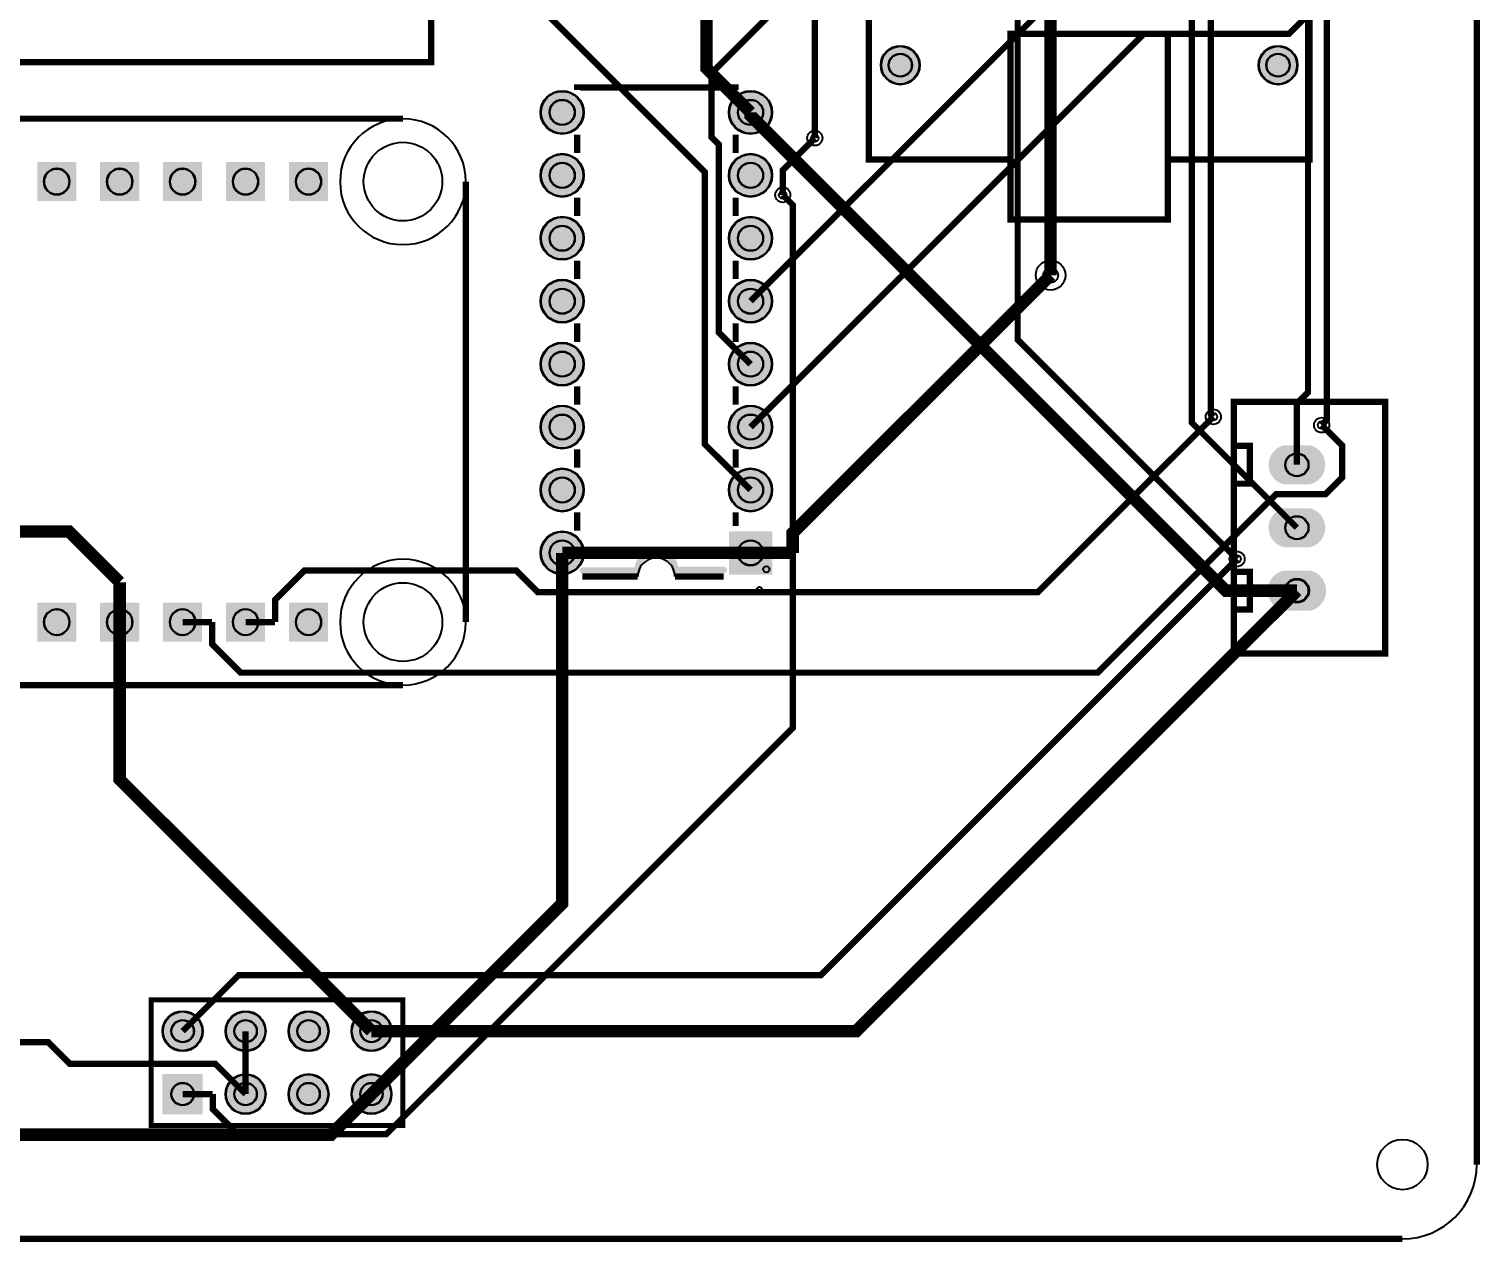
# Model space of a CAD drawing. Header units: millimetres. Extents: x -0.1 to 94.1, y -0.1 to 88.1.
# Drawn here: x 35.6 to 94.1, y -0.1 to 48.8 of the extents above; entities that cross this region are included whole.
import ezdxf

# ---------------------------------------------------------------- set-up
doc = ezdxf.new("R2010")
doc.units = ezdxf.units.MM
for name, color, linetype, true_color in [('BoardOutLine', 7, 'Continuous', 0xff00ff), ('BottomLayer', 7, 'Continuous', 0x0000ff), ('BottomSolderMaskLayer', 7, 'Continuous', 0xaa00ff), ('Document', 7, 'Continuous', 0xffffff), ('Hole', 7, 'Continuous', 0x222222), ('Multi-Layer', 7, 'Continuous', 0xc0c0c0), ('TopLayer', 7, 'Continuous', 0xff0000), ('TopSilkLayer', 7, 'Continuous', 0xffcc00), ('TopSolderMaskLayer', 7, 'Continuous', 0x800080)]:
    doc.layers.add(name, color=color, linetype=linetype, true_color=true_color)

msp = doc.modelspace()

# ---------------------------------------------------------------- hatches: boundary and pattern name
at = {"layer": 'BottomSolderMaskLayer'}
for points in [[(69.95173990347989, 47.371094742189484, 1), (71.5265430530862, 47.371094742189484, 1)], [(85.19177038354069, 47.371094742189484, 1), (86.766573533147, 47.371094742189484, 1)], [(56.2211201422402, 45.46558293116584, 1), (57.97192024384041, 45.46558293116584, 1)], [(63.82132334264687, 45.46558293116584, 1), (65.57212344424707, 45.46558293116584, 1)], [(37.49047498095001, 41.8846837693676), (35.915671831343616, 41.8846837693676), (35.915671831343616, 43.45948691897377), (37.49047498095001, 43.45948691897377)], [(40.030480060960144, 41.8846837693676), (38.45567691135375, 41.8846837693676), (38.45567691135375, 43.45948691897377), (40.030480060960144, 43.45948691897377)], [(42.570485140970504, 41.8846837693676), (40.99568199136388, 41.8846837693676), (40.99568199136388, 43.45948691897377), (42.570485140970504, 43.45948691897377)], [(45.11049022098064, 41.8846837693676), (43.535687071374014, 41.8846837693676), (43.535687071374014, 43.45948691897377), (45.11049022098064, 43.45948691897377)], [(47.65049530099077, 41.8846837693676), (46.075692151384146, 41.8846837693676), (46.075692151384146, 43.45948691897377), (47.65049530099077, 43.45948691897377)], [(56.2211201422402, 42.92557785115571, 1), (57.97192024384041, 42.92557785115571, 1)], [(63.82132334264687, 42.92557785115571, 1), (65.57212344424707, 42.92557785115571, 1)], [(56.2211201422402, 40.385572771145576, 1), (57.97192024384041, 40.385572771145576, 1)], [(63.82132334264687, 40.385572771145576, 1), (65.57212344424707, 40.385572771145576, 1)], [(56.2211201422402, 37.84556769113544, 1), (57.97192024384041, 37.84556769113544, 1)], [(63.82132334264687, 37.84556769113544, 1), (65.57212344424707, 37.84556769113544, 1)], [(56.2211201422402, 35.3055626111252, 1), (57.97192024384041, 35.3055626111252, 1)], [(63.82132334264687, 35.3055626111252, 1), (65.57212344424707, 35.3055626111252, 1)], [(56.2211201422402, 32.765557531115064, 1), (57.97192024384041, 32.765557531115064, 1)], [(63.82132334264687, 32.765557531115064, 1), (65.57212344424707, 32.765557531115064, 1)], [(87.26610786554897, 32.02946405892812, -0.7853981633974483), (87.26610786554897, 30.454660909321824), (86.21623909914501, 30.454660909321824, -0.7853981633974483), (86.21623909914501, 32.02946405892812)], [(56.2211201422402, 30.22555245110493, 1), (57.97192024384041, 30.22555245110493, 1)], [(63.82132334264687, 30.22555245110493, 1), (65.57212344424707, 30.22555245110493, 1)], [(87.26610786554897, 29.489458978917988, -0.7853981633974483), (87.26610786554897, 27.91465582931169), (86.21623909914501, 27.91465582931169, -0.7853981633974483), (86.21623909914501, 29.489458978917988)], [(56.2211201422402, 27.6855473710948, 1), (57.97192024384041, 27.6855473710948, 1)], [(65.57211036471404, 26.81016039982751), (63.82131026311367, 26.81016039982751), (63.82131026311367, 28.560960501427644), (65.57211036471404, 28.560960501427644)], [(87.28304123274916, 26.974853949707843, -0.7853981633974483), (87.28304123274916, 25.349250698501343), (86.19930573194483, 25.349250698501343, -0.7853981633974483), (86.19930573194483, 26.974853949707843)], [(35.915671831343616, 25.679451358902725), (37.49047498095001, 25.679451358902725), (37.49047498095001, 24.104648209296442), (35.915671831343616, 24.104648209296442)], [(38.45567691135375, 25.679451358902725), (40.030480060960144, 25.679451358902725), (40.030480060960144, 24.104648209296442), (38.45567691135375, 24.104648209296442)], [(40.99568199136388, 25.679451358902725), (42.570485140970504, 25.679451358902725), (42.570485140970504, 24.104648209296442), (40.99568199136388, 24.104648209296442)], [(43.535687071374014, 25.679451358902725), (45.11049022098064, 25.679451358902725), (45.11049022098064, 24.104648209296442), (43.535687071374014, 24.104648209296442)], [(46.075692151384146, 25.679451358902725), (47.65049530099077, 25.679451358902725), (47.65049530099077, 24.104648209296442), (46.075692151384146, 24.104648209296442)], [(40.97028194056383, 8.382016764033551, 1), (42.59588519177033, 8.382016764033551, 1)], [(43.51028702057396, 8.382016764033551, 1), (45.13589027178046, 8.382016764033551, 1)], [(46.05029210058432, 8.382016764033551, 1), (47.67589535179082, 8.382016764033551, 1)], [(48.590297180594455, 8.382016764033551, 1), (50.215900431800954, 8.382016764033551, 1)], [(40.97028194056361, 6.654813309626547), (42.59588519177055, 6.654813309626547), (42.59588519177055, 5.029210058420176), (40.97028194056361, 5.029210058420176)], [(43.51028702057396, 5.842011684023419, 1), (45.13589027178046, 5.842011684023419, 1)], [(46.05029210058432, 5.842011684023419, 1), (47.67589535179082, 5.842011684023419, 1)], [(48.590297180594455, 5.842011684023419, 1), (50.215900431800954, 5.842011684023419, 1)]]:
    msp.add_hatch(color=256, dxfattribs=at).paths.add_polyline_path(points)
at = {"layer": 'Document'}
for points in [[(60.26162052324116, 26.974345948691962), (60.26265187202148, 27.009791107286105), (60.265742428605336, 27.045116330683527), (60.270881735527155, 27.080202089509953), (60.278052402999265, 27.114929664664032), (60.287230167752796, 27.149181549023865), (60.29838397513663, 27.182841845055123), (60.31147608419769, 27.215796656970838), (60.3264621953831, 27.247934476119212), (60.34329160043603, 27.279146558293178), (60.36190735397736, 27.3093272916866), (60.38224646618937, 27.33837455425123), (60.404240115954735, 27.366190059245127), (60.42781388372464, 27.39267968780416), (60.452888003331054, 27.417753807410577), (60.4793776318902, 27.441327575180594), (60.5071931368841, 27.463321224945958), (60.536240399448616, 27.48366033715797), (60.56642113284215, 27.502276090699297), (60.59763321501623, 27.519105495752115), (60.62977103416438, 27.534091606937523), (60.66272584608009, 27.547183715998585), (60.69638614211158, 27.558337523382647), (60.7306380264713, 27.567515288136065), (60.76536560162526, 27.574685955608174), (60.80045136045169, 27.579825262530107), (60.83577658384934, 27.58291581911385), (60.87122174244337, 27.58394716789428), (60.88779860200907, 27.58503367267292), (60.904091826911554, 27.588274596610518), (60.91982263555542, 27.593614486600018), (60.93472186944359, 27.600961975643372), (60.948534598553124, 27.61019134616572), (60.96102448325951, 27.62114468107859), (60.97197781817272, 27.633634565784973), (60.98120718869495, 27.64744729489462), (60.98855467773819, 27.662346528782678), (60.99389456772769, 27.678077337426657), (60.997135491665404, 27.69437056232914), (60.99822199644382, 27.710947421894844), (60.997135491665404, 27.727524281460433), (60.99389456772769, 27.74381750636303), (60.98855467773819, 27.75954831500701), (60.98120718869495, 27.77444754889507), (60.97197781817272, 27.788260278004714), (60.96102448325951, 27.800750162710983), (60.948534598553124, 27.811703497623967), (60.93472186944359, 27.820932868146315), (60.91982263555542, 27.828280357189556), (60.904091826911554, 27.83362024717917), (60.88779860200907, 27.836861171116766), (60.87122174244337, 27.837947675895407), (60.8288468141443, 27.836907429793655), (60.786573970759264, 27.83378919753261), (60.74450505127015, 27.828600491206657), (60.70274140338938, 27.82135381086391), (60.66138363940263, 27.812066614392165), (60.62053139378577, 27.800761275461014), (60.58028308317648, 27.78746502962224), (60.54073566928082, 27.77220990869671), (60.501984425282444, 27.755032663606812), (60.464122706322314, 27.735974675840566), (60.42724172459816, 27.715081857760083), (60.391430329624654, 27.692404541993596), (60.35677479418973, 27.667997360181403), (60.323358606513466, 27.641919111362313), (60.29126226911853, 27.6142326203219), (60.260563104893436, 27.585004586241894), (60.23133507081366, 27.554305422016796), (60.20364857977302, 27.522209084621977), (60.17757033095381, 27.488792896945483), (60.15316314914162, 27.454137361510448), (60.13048583337536, 27.418325966537168), (60.10959301529488, 27.3814449848129), (60.09053502752863, 27.343583265853), (60.073357782438734, 27.304832021854622), (60.0581026615132, 27.265284607958733), (60.0448064156742, 27.22503629734956), (60.03350107674328, 27.184184051732586), (60.02421388027142, 27.14282628774572), (60.016967199928786, 27.10106263986495), (60.01177849360283, 27.058993720376066), (60.008660261341674, 27.016720876990917), (60.007620015240036, 26.974345948691848), (60.00870652001845, 26.95776908912626), (60.01194744395616, 26.941475864223662), (60.01728733394589, 26.925745055579682), (60.02463482298913, 26.910845821691623), (60.03386419351136, 26.897033092581978), (60.044817528424346, 26.88454320787571), (60.05730741313073, 26.873589872962725), (60.07112014224026, 26.864360502440377), (60.086019376128434, 26.857013013397136), (60.1017501847723, 26.851673123407522), (60.11804340967478, 26.848432199469926), (60.134620269240486, 26.8473456946914), (60.151197128806416, 26.848432199469926), (60.16749035370867, 26.851673123407522), (60.18322116235254, 26.857013013397136), (60.19812039624071, 26.864360502440377), (60.21193312535024, 26.873589872962725), (60.22442301005685, 26.88454320787571), (60.235376344969836, 26.897033092581978), (60.24460571549207, 26.910845821691623), (60.25195320453531, 26.925745055579682), (60.25729309452504, 26.941475864223662), (60.26053401846252, 26.95776908912626), (60.26162052324116, 26.974345948691848)], [(60.947421894843956, 27.58394716789428), (60.98269508358453, 27.582881324539812), (61.017839564284486, 27.57968768362332), (61.05272709854535, 27.574377898394346), (61.08723038553785, 27.566971343682894), (61.12122352650954, 27.55749504520429), (61.154582484175535, 27.545983580943926), (61.18718553531676, 27.53247895498646), (61.21891371493575, 27.51703044424744), (61.24965125034532, 27.49969441866733), (61.27928598361245, 27.48053413552327), (61.30770978080932, 27.459619508610785), (61.33481892658233, 27.437026853135194), (61.360514502598335, 27.412838607246385), (61.38470274848737, 27.387143031230266), (61.40729540396296, 27.360033885457256), (61.428210030875334, 27.33161008826039), (61.44737031401928, 27.30197535499326), (61.46470633959939, 27.271237819583575), (61.48015485033852, 27.239509639964695), (61.49365947629599, 27.206906588823358), (61.505170940556354, 27.173547631157362), (61.51464723903496, 27.139554490185674), (61.52205379374641, 27.10505120319317), (61.52736357897561, 27.070163668932423), (61.53055721989199, 27.035019188232354), (61.531623063246116, 26.999745999491893), (61.53270956802453, 26.983169139926304), (61.53595049196224, 26.966875915023707), (61.54129038195197, 26.951145106379727), (61.54863787099521, 26.936245872491668), (61.55786724151744, 26.922433143382023), (61.568820576430426, 26.909943258675753), (61.58131046113681, 26.89898992376277), (61.59512319024634, 26.88976055324042), (61.61002242413451, 26.88241306419718), (61.62575323277838, 26.877073174207567), (61.64204645768086, 26.87383225026997), (61.658623317246565, 26.872745745491443), (61.675200176812496, 26.87383225026997), (61.69149340171475, 26.877073174207567), (61.707224210358845, 26.88241306419718), (61.72212344424702, 26.88976055324042), (61.73593617335632, 26.89898992376277), (61.74842605806293, 26.909943258675753), (61.759379392975916, 26.922433143382023), (61.76860876349815, 26.936245872491668), (61.77595625254139, 26.951145106379727), (61.78129614253112, 26.966875915023707), (61.78453706646883, 26.983169139926304), (61.78562357124747, 26.999745999491893), (61.78454774540637, 27.04220021772096), (61.78132302951326, 27.084545456580713), (61.77595770136736, 27.126673016450354), (61.768465533689096, 27.168474756487853), (61.758865758765296, 27.20984337222592), (61.747183019080694, 27.25067267102156), (61.73344730406052, 27.29085784465019), (61.71769387308814, 27.330295738347445), (61.69996316499487, 27.368885115605735), (61.6803006942539, 27.406526918047348), (61.65875693414637, 27.443124519705066), (61.63538718719451, 27.47858397506036), (61.610251443204106, 27.51281426019989), (61.583414225269735, 27.54572750647276), (61.55494442414465, 27.57723922604771), (61.524915121399545, 27.607268528792474), (61.49340340182471, 27.635738329917785), (61.46049015555195, 27.66257554785227), (61.42625987041242, 27.68771129184256), (61.3908004150569, 27.71108103879419), (61.3542028133993, 27.732624798901952), (61.31656101095791, 27.752287269642693), (61.27797163369928, 27.770017977736074), (61.23853374000214, 27.785771408708456), (61.1983485663734, 27.799507123728745), (61.15751926757798, 27.811189863413347), (61.11615065183969, 27.820789638337033), (61.07434891180242, 27.828281806015298), (61.03222135193255, 27.833647134161197), (60.989876113072796, 27.836871850054422), (60.94742189484373, 27.837947675895293), (60.930845035278026, 27.836861171116766), (60.91455181037554, 27.83362024717917), (60.898821001731676, 27.828280357189556), (60.8839217678435, 27.820932868146315), (60.87010903873397, 27.811703497623967), (60.85761915402759, 27.800750162710983), (60.846665819114605, 27.788260278004714), (60.83743644859237, 27.77444754889507), (60.8300889595489, 27.75954831500701), (60.8247490695594, 27.74381750636303), (60.82150814562169, 27.727524281460433), (60.82042164084328, 27.710947421894844), (60.82150814562169, 27.69437056232914), (60.8247490695594, 27.678077337426657), (60.8300889595489, 27.662346528782678), (60.83743644859237, 27.64744729489462), (60.846665819114605, 27.633634565784973), (60.85761915402759, 27.62114468107859), (60.87010903873397, 27.61019134616572), (60.8839217678435, 27.600961975643372), (60.898821001731676, 27.593614486600018), (60.91455181037554, 27.588274596610518), (60.930845035278026, 27.58503367267292), (60.94742189484373, 27.58394716789428)], [(57.92481584963184, 27.10134620269241), (60.134620269240486, 27.10134620269241), (60.151197128806416, 27.10025969791377), (60.16749035370867, 27.097018773976174), (60.18322116235254, 27.09167888398656), (60.19812039624071, 27.08433139494332), (60.21193312535024, 27.07510202442097), (60.22442301005685, 27.0641486895081), (60.235376344969836, 27.05165880480172), (60.24460571549207, 27.037846075692073), (60.25195320453531, 27.022946841804014), (60.25729309452504, 27.007216033160034), (60.26053401846252, 26.99092280825755), (60.26162052324116, 26.974345948691848), (60.26053401846252, 26.95776908912626), (60.25729309452504, 26.941475864223662), (60.25195320453531, 26.925745055579682), (60.24460571549207, 26.910845821691623), (60.235376344969836, 26.897033092581978), (60.22442301005685, 26.88454320787571), (60.21193312535024, 26.873589872962725), (60.19812039624071, 26.864360502440377), (60.18322116235254, 26.857013013397136), (60.16749035370867, 26.851673123407522), (60.151197128806416, 26.848432199469926), (60.134620269240486, 26.8473456946914), (57.92481584963184, 26.8473456946914), (57.90823899006591, 26.848432199469926), (57.891945765163655, 26.851673123407522), (57.87621495651979, 26.857013013397136), (57.861315722631616, 26.864360502440377), (57.847502993522085, 26.873589872962725), (57.835013108815474, 26.88454320787571), (57.82405977390249, 26.897033092581978), (57.814830403380256, 26.910845821691623), (57.807482914337015, 26.925745055579682), (57.802143024347515, 26.941475864223662), (57.798902100409805, 26.95776908912626), (57.797815595631164, 26.974345948691848), (57.798902100409805, 26.99092280825755), (57.802143024347515, 27.007216033160034), (57.807482914337015, 27.022946841804014), (57.814830403380256, 27.037846075692073), (57.82405977390249, 27.05165880480172), (57.835013108815474, 27.0641486895081), (57.847502993522085, 27.07510202442097), (57.861315722631616, 27.08433139494332), (57.87621495651979, 27.09167888398656), (57.891945765163655, 27.097018773976174), (57.90823899006591, 27.10025969791377), (57.92481584963184, 27.10134620269241)], [(61.658623317246565, 27.126746253492456), (63.61442722885454, 27.126746253492456), (63.63100408842024, 27.12565974871393), (63.647297313322724, 27.122418824776332), (63.66302812196659, 27.11707893478672), (63.67792735585476, 27.109731445743364), (63.691740084964295, 27.100502075221016), (63.70422996967068, 27.089548740308146), (63.71518330458366, 27.077058855601763), (63.724412675105896, 27.06324612649223), (63.73176016414914, 27.048346892604172), (63.737100054138864, 27.03261608396008), (63.740340978076574, 27.016322859057595), (63.74142748285499, 26.999745999491893), (63.740340978076574, 26.983169139926304), (63.737100054138864, 26.966875915023707), (63.73176016414914, 26.951145106379727), (63.724412675105896, 26.936245872491668), (63.71518330458366, 26.922433143382023), (63.70422996967068, 26.909943258675753), (63.691740084964295, 26.89898992376277), (63.67792735585476, 26.88976055324042), (63.66302812196659, 26.88241306419718), (63.647297313322724, 26.877073174207567), (63.63100408842024, 26.87383225026997), (63.61442722885454, 26.872745745491443), (61.658623317246565, 26.872745745491443), (61.64204645768086, 26.87383225026997), (61.62575323277838, 26.877073174207567), (61.61002242413451, 26.88241306419718), (61.59512319024634, 26.88976055324042), (61.58131046113681, 26.89898992376277), (61.568820576430426, 26.909943258675753), (61.55786724151744, 26.922433143382023), (61.54863787099521, 26.936245872491668), (61.54129038195197, 26.951145106379727), (61.53595049196224, 26.966875915023707), (61.53270956802453, 26.983169139926304), (61.531623063246116, 26.999745999491893), (61.53270956802453, 27.016322859057595), (61.53595049196224, 27.03261608396008), (61.54129038195197, 27.048346892604172), (61.54863787099521, 27.06324612649223), (61.55786724151744, 27.077058855601763), (61.568820576430426, 27.089548740308146), (61.58131046113681, 27.100502075221016), (61.59512319024634, 27.109731445743364), (61.61002242413451, 27.11707893478672), (61.62575323277838, 27.122418824776332), (61.64204645768086, 27.12565974871393), (61.658623317246565, 27.126746253492456)]]:
    msp.add_hatch(color=256, dxfattribs=at).paths.add_polyline_path(points)
at = {"layer": 'Multi-Layer'}
for points in [[(69.97713995427999, 47.371094742189484, 1), (71.5011430022861, 47.371094742189484, 1)], [(85.21717043434079, 47.371094742189484, 1), (86.7411734823469, 47.371094742189484, 1)], [(56.246520193040304, 45.46558293116584, 1), (57.94652019304031, 45.46558293116584, 1)], [(63.84672339344697, 45.46558293116584, 1), (65.54672339344697, 45.46558293116584, 1)], [(37.46507493014997, 41.91008382016764), (35.94107188214389, 41.91008382016764), (35.94107188214389, 43.43408686817372), (37.46507493014997, 43.43408686817372)], [(40.0050800101601, 41.91008382016764), (38.48107696215402, 41.91008382016764), (38.48107696215402, 43.43408686817372), (40.0050800101601, 43.43408686817372)], [(42.54508509017023, 41.91008382016764), (41.02108204216415, 41.91008382016764), (41.02108204216415, 43.43408686817372), (42.54508509017023, 43.43408686817372)], [(45.085090170180365, 41.91008382016764), (43.561087122174285, 41.91008382016764), (43.561087122174285, 43.43408686817372), (45.085090170180365, 43.43408686817372)], [(47.6250952501905, 41.91008382016764), (46.10109220218442, 41.91008382016764), (46.10109220218442, 43.43408686817372), (47.6250952501905, 43.43408686817372)], [(56.246520193040304, 42.92557785115571, 1), (57.94652019304031, 42.92557785115571, 1)], [(63.84672339344697, 42.92557785115571, 1), (65.54672339344697, 42.92557785115571, 1)], [(56.246520193040304, 40.385572771145576, 1), (57.94652019304031, 40.385572771145576, 1)], [(63.84672339344697, 40.385572771145576, 1), (65.54672339344697, 40.385572771145576, 1)], [(56.246520193040304, 37.84556769113544, 1), (57.94652019304031, 37.84556769113544, 1)], [(63.84672339344697, 37.84556769113544, 1), (65.54672339344697, 37.84556769113544, 1)], [(56.246520193040304, 35.3055626111252, 1), (57.94652019304031, 35.3055626111252, 1)], [(63.84672339344697, 35.3055626111252, 1), (65.54672339344697, 35.3055626111252, 1)], [(56.246520193040304, 32.765557531115064, 1), (57.94652019304031, 32.765557531115064, 1)], [(63.84672339344697, 32.765557531115064, 1), (65.54672339344697, 32.765557531115064, 1)], [(87.24917449834902, 32.00406400812802, -0.7853981633974483), (87.24917449834902, 30.480060960121925), (86.23317246634497, 30.480060960121925, -0.7853981633974483), (86.23317246634497, 32.00406400812802)], [(56.246520193040304, 30.22555245110493, 1), (57.94652019304031, 30.22555245110493, 1)], [(63.84672339344697, 30.22555245110493, 1), (65.54672339344697, 30.22555245110493, 1)], [(87.24917449834902, 29.464058928117886, -0.7853981633974483), (87.24917449834902, 27.940055880111792), (86.23317246634497, 27.940055880111792, -0.7853981633974483), (86.23317246634497, 29.464058928117886)], [(56.246520193040304, 27.6855473710948, 1), (57.94652019304031, 27.6855473710948, 1)], [(65.54671069342135, 26.8355600711202), (63.8467106934213, 26.8355600711202), (63.8467106934213, 28.53556007112013), (65.54671069342135, 28.53556007112013)], [(87.24917449834902, 26.92405384810764, -0.7853981633974483), (87.24917449834902, 25.400050800101546), (86.23317246634497, 25.400050800101546, -0.7853981633974483), (86.23317246634497, 26.92405384810764)], [(35.94107188214389, 25.654051308102567), (37.46507493014997, 25.654051308102567), (37.46507493014997, 24.130048260096487), (35.94107188214389, 24.130048260096487)], [(38.48107696215402, 25.654051308102567), (40.0050800101601, 25.654051308102567), (40.0050800101601, 24.130048260096487), (38.48107696215402, 24.130048260096487)], [(41.02108204216415, 25.654051308102567), (42.54508509017023, 25.654051308102567), (42.54508509017023, 24.130048260096487), (41.02108204216415, 24.130048260096487)], [(43.561087122174285, 25.654051308102567), (45.085090170180365, 25.654051308102567), (45.085090170180365, 24.130048260096487), (43.561087122174285, 24.130048260096487)], [(46.10109220218442, 25.654051308102567), (47.6250952501905, 25.654051308102567), (47.6250952501905, 24.130048260096487), (46.10109220218442, 24.130048260096487)], [(40.99568199136393, 8.382016764033551, 1), (42.57048514097023, 8.382016764033551, 1)], [(43.53568707137406, 8.382016764033551, 1), (45.11049022098036, 8.382016764033551, 1)], [(46.07569215138442, 8.382016764033551, 1), (47.65049530099072, 8.382016764033551, 1)], [(48.615697231394556, 8.382016764033551, 1), (50.19050038100085, 8.382016764033551, 1)], [(40.99568199136388, 6.629413258826503), (42.570485140970504, 6.629413258826503), (42.570485140970504, 5.054610109220221), (40.99568199136388, 5.054610109220221)], [(43.53568707137406, 5.842011684023419, 1), (45.11049022098036, 5.842011684023419, 1)], [(46.07569215138442, 5.842011684023419, 1), (47.65049530099072, 5.842011684023419, 1)], [(48.615697231394556, 5.842011684023419, 1), (50.19050038100085, 5.842011684023419, 1)]]:
    msp.add_hatch(color=256, dxfattribs=at).paths.add_polyline_path(points)
at = {"layer": 'TopSolderMaskLayer'}
for points in [[(69.95173990347989, 47.371094742189484, 1), (71.5265430530862, 47.371094742189484, 1)], [(85.19177038354069, 47.371094742189484, 1), (86.766573533147, 47.371094742189484, 1)], [(56.2211201422402, 45.46558293116584, 1), (57.97192024384041, 45.46558293116584, 1)], [(63.82132334264687, 45.46558293116584, 1), (65.57212344424707, 45.46558293116584, 1)], [(37.49047498095001, 41.8846837693676), (35.915671831343616, 41.8846837693676), (35.915671831343616, 43.45948691897377), (37.49047498095001, 43.45948691897377)], [(40.030480060960144, 41.8846837693676), (38.45567691135375, 41.8846837693676), (38.45567691135375, 43.45948691897377), (40.030480060960144, 43.45948691897377)], [(42.570485140970504, 41.8846837693676), (40.99568199136388, 41.8846837693676), (40.99568199136388, 43.45948691897377), (42.570485140970504, 43.45948691897377)], [(45.11049022098064, 41.8846837693676), (43.535687071374014, 41.8846837693676), (43.535687071374014, 43.45948691897377), (45.11049022098064, 43.45948691897377)], [(47.65049530099077, 41.8846837693676), (46.075692151384146, 41.8846837693676), (46.075692151384146, 43.45948691897377), (47.65049530099077, 43.45948691897377)], [(56.2211201422402, 42.92557785115571, 1), (57.97192024384041, 42.92557785115571, 1)], [(63.82132334264687, 42.92557785115571, 1), (65.57212344424707, 42.92557785115571, 1)], [(56.2211201422402, 40.385572771145576, 1), (57.97192024384041, 40.385572771145576, 1)], [(63.82132334264687, 40.385572771145576, 1), (65.57212344424707, 40.385572771145576, 1)], [(56.2211201422402, 37.84556769113544, 1), (57.97192024384041, 37.84556769113544, 1)], [(63.82132334264687, 37.84556769113544, 1), (65.57212344424707, 37.84556769113544, 1)], [(56.2211201422402, 35.3055626111252, 1), (57.97192024384041, 35.3055626111252, 1)], [(63.82132334264687, 35.3055626111252, 1), (65.57212344424707, 35.3055626111252, 1)], [(56.2211201422402, 32.765557531115064, 1), (57.97192024384041, 32.765557531115064, 1)], [(63.82132334264687, 32.765557531115064, 1), (65.57212344424707, 32.765557531115064, 1)], [(87.26610786554897, 32.02946405892812, -0.7853981633974483), (87.26610786554897, 30.454660909321824), (86.21623909914501, 30.454660909321824, -0.7853981633974483), (86.21623909914501, 32.02946405892812)], [(56.2211201422402, 30.22555245110493, 1), (57.97192024384041, 30.22555245110493, 1)], [(63.82132334264687, 30.22555245110493, 1), (65.57212344424707, 30.22555245110493, 1)], [(87.26610786554897, 29.489458978917988, -0.7853981633974483), (87.26610786554897, 27.91465582931169), (86.21623909914501, 27.91465582931169, -0.7853981633974483), (86.21623909914501, 29.489458978917988)], [(56.2211201422402, 27.6855473710948, 1), (57.97192024384041, 27.6855473710948, 1)], [(65.57211036471404, 26.81016039982751), (63.82131026311367, 26.81016039982751), (63.82131026311367, 28.560960501427644), (65.57211036471404, 28.560960501427644)], [(87.28304123274916, 26.974853949707843, -0.7853981633974483), (87.28304123274916, 25.349250698501343), (86.19930573194483, 25.349250698501343, -0.7853981633974483), (86.19930573194483, 26.974853949707843)], [(35.915671831343616, 25.679451358902725), (37.49047498095001, 25.679451358902725), (37.49047498095001, 24.104648209296442), (35.915671831343616, 24.104648209296442)], [(38.45567691135375, 25.679451358902725), (40.030480060960144, 25.679451358902725), (40.030480060960144, 24.104648209296442), (38.45567691135375, 24.104648209296442)], [(40.99568199136388, 25.679451358902725), (42.570485140970504, 25.679451358902725), (42.570485140970504, 24.104648209296442), (40.99568199136388, 24.104648209296442)], [(43.535687071374014, 25.679451358902725), (45.11049022098064, 25.679451358902725), (45.11049022098064, 24.104648209296442), (43.535687071374014, 24.104648209296442)], [(46.075692151384146, 25.679451358902725), (47.65049530099077, 25.679451358902725), (47.65049530099077, 24.104648209296442), (46.075692151384146, 24.104648209296442)], [(40.97028194056383, 8.382016764033551, 1), (42.59588519177033, 8.382016764033551, 1)], [(43.51028702057396, 8.382016764033551, 1), (45.13589027178046, 8.382016764033551, 1)], [(46.05029210058432, 8.382016764033551, 1), (47.67589535179082, 8.382016764033551, 1)], [(48.590297180594455, 8.382016764033551, 1), (50.215900431800954, 8.382016764033551, 1)], [(40.97028194056361, 6.654813309626547), (42.59588519177055, 6.654813309626547), (42.59588519177055, 5.029210058420176), (40.97028194056361, 5.029210058420176)], [(43.51028702057396, 5.842011684023419, 1), (45.13589027178046, 5.842011684023419, 1)], [(46.05029210058432, 5.842011684023419, 1), (47.67589535179082, 5.842011684023419, 1)], [(48.590297180594455, 5.842011684023419, 1), (50.215900431800954, 5.842011684023419, 1)]]:
    msp.add_hatch(color=256, dxfattribs=at).paths.add_polyline_path(points)

# ---------------------------------------------------------------- linework, layer by layer
at = {"layer": 'BoardOutLine', "const_width": 0.25400050800101603}
for points in [[(94.00000000000023, 85.01099822199637), (94.00000000000023, 3)], [(91, 0), (3, 0)]]:
    msp.add_lwpolyline(points, dxfattribs=at)
at = {"layer": 'BoardOutLine'}
msp.add_arc((91.00000000000023, 2.9999999999998863), 3.0000000000000004, 270, 0, dxfattribs=at)
at = {"layer": 'BottomLayer'}
for points, const_width in [([(85.97917195834384, 82.93124206248422), (85.97917195834384, 84.2693167386335), (84.11531623063252, 86.13317246634494), (82.82143764287525, 86.13317246634494), (76.80391160782324, 80.11564643129293), (76.80391160782324, 38.895173990347985)], 0.5), ([(83.4226568453139, 84.94800609601225), (83.4226568453139, 68.33789687579372), (85.41783083566179, 66.34272288544571), (86.61137922275839, 66.34272288544571), (87.18846837693695, 65.76563373126749), (87.18846837693695, 34.16746253492511), (86.741173482347, 33.72016764033526), (86.741173482347, 31.242138684277393)], 0.25400050800101603), ([(86.741173482347, 28.70213360426726), (82.49834899669804, 32.9449580899161), (82.49834899669804, 84.12479044958093)], 0.25400050800101603), ([(51.30810261620536, 82.16924053848118), (52.674371348742625, 83.53550927101855), (54.20294640589282, 83.53550927101855), (55.17195834391691, 82.56649733299469), (55.17195834391691, 81.65996951993907), (55.98653797307588, 80.84538989077987), (56.89738379476762, 80.84538989077987), (57.65811531623058, 80.08465836931668), (57.65811531623058, 79.04020828041666), (66.3761747523497, 70.32214884429766), (66.3761747523497, 50.30259080518158), (63.11938023876064, 47.04579629159264), (63.11938023876064, 44.47251714503432), (63.41275082550169, 44.179146558293155), (63.41275082550169, 36.58961137922279), (64.69672339344697, 35.30563881127762)], 0.25400050800101603), ([(48.768097536195, 82.16924053848118), (47.49911099822202, 80.90025400050797), (47.49911099822202, 58.411303022606035), (62.8569977139955, 43.05341630683256), (62.8569977139955, 32.065354330708715), (64.69672339344697, 30.225628651257352)], 0.25400050800101603), ([(70.73914147828305, 70.23121666243333), (67.29057658115312, 66.78265176530351), (67.29057658115312, 44.429591059182144)], 0.25400050800101603), ([(85.97917195834384, 67.6912115824232), (86.27203454406913, 67.6912115824232), (87.94208788417586, 66.02115824231646), (87.94208788417586, 33.049606299212655), (87.73787147574308, 32.84538989077976)], 0.25400050800101603), ([(70.73914147828305, 65.15120650241306), (75.47472694945395, 60.41562103124204), (75.47472694945395, 36.29319278638559), (84.32766065532132, 27.440259080518103)], 0.25400050800101603), ([(85.97917195834384, 65.15120650241306), (83.27076454152916, 62.44279908559815), (83.27076454152916, 33.27871475742961), (83.36931673863364, 33.180162560325016)], 0.25400050800101603), ([(64.69672339344697, 45.46565913131826), (64.69672339344697, 45.34069088138176), (83.87528575057149, 26.162128524257128), (86.741173482347, 26.162128524257128)], 0.5), ([(42.99796799593605, 5.8420878841758395), (42.99796799593605, 5.234518669037357), (44.00787401574803, 4.224612649225378), (50.00279400558793, 4.224612649225378), (66.40690881381784, 20.62872745745483), (66.40690881381784, 41.724993649987255), (65.9961899923801, 42.135712471424995)], 0.25400050800101603), ([(49.403098806197704, 5.8420878841758395), (57.096520193040305, 13.535509271018555), (57.096520193040305, 27.68562357124722)], 0.5), ([(39.243078486156946, 24.892125984251948), (39.243078486156946, 18.542113284226616), (49.403098806197704, 8.382092964185972)], 0.5), ([(44.32308864617721, 8.382092964185972), (44.32308864617721, 5.8420878841758395)], 0.25400050800101603), ([(41.78308356616708, 5.8420878841758395), (42.99796799593605, 5.8420878841758395)], 0.25400050800101603)]:
    msp.add_lwpolyline(points, dxfattribs=dict(at, const_width=const_width))
at = {"layer": 'BottomSolderMaskLayer'}
for points in [[(36.700448734230804, 43.19701972737278), (36.705698078062824, 43.19701972737278)], [(39.24045381424094, 43.19701972737278), (39.245703158073184, 43.19701972737278)], [(41.78045889425107, 43.19701972737278), (41.785708238083316, 43.19701972737278)], [(44.3204639742612, 43.19701972737278), (44.32571331809345, 43.19701972737278)], [(46.860469054271334, 43.19701972737278), (46.86571839810358, 43.19701972737278)], [(36.700448734230804, 42.14715096096858), (36.705698078062824, 42.14715096096858)], [(39.24045381424094, 42.14715096096858), (39.245703158073184, 42.14715096096858)], [(41.78045889425107, 42.14715096096858), (41.785708238083316, 42.14715096096858)], [(44.3204639742612, 42.14715096096858), (44.32571331809345, 42.14715096096858)], [(46.860469054271334, 42.14715096096858), (46.86571839810358, 42.14715096096858)], [(36.705698078062824, 25.416984167301628), (36.700448734230804, 25.416984167301628)], [(39.245703158073184, 25.416984167301628), (39.24045381424094, 25.416984167301628)], [(41.785708238083316, 25.416984167301628), (41.78045889425107, 25.416984167301628)], [(44.32571331809345, 25.416984167301628), (44.3204639742612, 25.416984167301628)], [(46.86571839810358, 25.416984167301628), (46.860469054271334, 25.416984167301628)], [(36.705698078062824, 24.367115400897426), (36.700448734230804, 24.367115400897426)], [(39.245703158073184, 24.367115400897426), (39.24045381424094, 24.367115400897426)], [(41.785708238083316, 24.367115400897426), (41.78045889425107, 24.367115400897426)], [(44.32571331809345, 24.367115400897426), (44.3204639742612, 24.367115400897426)], [(46.86571839810358, 24.367115400897426), (46.860469054271334, 24.367115400897426)]]:
    msp.add_lwpolyline(points, close=True, dxfattribs=at)
for centre, radius in [((70.73914147828305, 47.371094742189484), 0.7874015748031498), ((85.97917195834384, 47.371094742189484), 0.7874015748031498), ((70.73914147828305, 47.371094742189484), 0.47244094488188987), ((85.97917195834384, 47.371094742189484), 0.47244094488188987), ((57.096520193040305, 45.46558293116584), 0.8754000508001016), ((64.69672339344697, 45.46558293116584), 0.8754000508001016), ((57.09654559309115, 45.46558293116584), 0.5149412063530009), ((64.69669799339613, 45.46558293116584), 0.5149412063530009), ((57.096520193040305, 42.92557785115571), 0.8754000508001016), ((57.09654559309115, 42.92557785115571), 0.5149412063530009), ((64.69672339344697, 42.92557785115571), 0.8754000508001016), ((64.69669799339613, 42.92557785115571), 0.5149412063530009), ((57.096520193040305, 40.385572771145576), 0.8754000508001016), ((64.69672339344697, 40.385572771145576), 0.8754000508001016), ((57.09654559309115, 40.385572771145576), 0.5149412063530009), ((64.69669799339613, 40.385572771145576), 0.5149412063530009), ((57.096520193040305, 37.84556769113544), 0.8754000508001016), ((64.69672339344697, 37.84556769113544), 0.8754000508001016), ((57.09654559309115, 37.84556769113544), 0.5149412063530009), ((64.69669799339613, 37.84556769113544), 0.5149412063530009), ((57.096520193040305, 35.3055626111252), 0.8754000508001016), ((57.09654559309115, 35.3055626111252), 0.5149412063530009), ((64.69672339344697, 35.3055626111252), 0.8754000508001016), ((64.69669799339613, 35.3055626111252), 0.5149412063530009), ((57.096520193040305, 32.765557531115064), 0.8754000508001016), ((64.69672339344697, 32.765557531115064), 0.8754000508001016), ((57.09654559309115, 32.765557531115064), 0.5149412063530009), ((64.69669799339613, 32.765557531115064), 0.5149412063530009), ((86.741173482347, 31.242062484124972), 0.47244094488188987), ((57.096520193040305, 30.22555245110493), 0.8754000508001016), ((64.69672339344697, 30.22555245110493), 0.8754000508001016), ((57.09654559309115, 30.22555245110493), 0.5149412063530009), ((64.69669799339613, 30.22555245110493), 0.5149412063530009), ((86.741173482347, 28.70205740411484), 0.47244094488188987), ((57.096520193040305, 27.6855473710948), 0.8754000508001016), ((57.09654559309115, 27.6855473710948), 0.5149412063530009), ((64.69669799339613, 27.6855473710948), 0.5149412063530009), ((86.741173482347, 26.162052324104593), 0.48768097536195076), ((41.78308356616708, 8.382016764033551), 0.8128016256032513), ((41.78308356616708, 8.382016764033551), 0.45883962735667416), ((44.32308864617721, 8.382016764033551), 0.8128016256032513), ((44.32308864617721, 8.382016764033551), 0.45883962735667416), ((46.86309372618757, 8.382016764033551), 0.8128016256032513), ((46.86309372618757, 8.382016764033551), 0.45883962735667416), ((49.403098806197704, 8.382016764033551), 0.8128016256032513), ((49.403098806197704, 8.382016764033551), 0.45883962735667416), ((44.32308864617721, 5.842011684023419), 0.8128016256032513), ((46.86309372618757, 5.842011684023419), 0.8128016256032513), ((49.403098806197704, 5.842011684023419), 0.8128016256032513), ((41.78308356616708, 5.842011684023419), 0.45883962735667416), ((44.32308864617721, 5.842011684023419), 0.45883962735667416), ((46.86309372618757, 5.842011684023419), 0.45883962735667416), ((49.403098806197704, 5.842011684023419), 0.45883962735667416)]:
    msp.add_circle(centre, radius, dxfattribs=at)
for centre, start, end in [((36.700448734230804, 42.67208534417068), 450, 270), ((36.705698078062824, 42.67208534417068), 270, 450), ((39.24045381424094, 42.67208534417068), 450, 270), ((39.245703158073184, 42.67208534417068), 270, 450), ((41.78045889425107, 42.67208534417068), 450, 270), ((41.785708238083316, 42.67208534417068), 270, 450), ((44.3204639742612, 42.67208534417068), 450, 270), ((44.32571331809345, 42.67208534417068), 270, 450), ((46.860469054271334, 42.67208534417068), 450, 270), ((46.86571839810358, 42.67208534417068), 270, 450), ((36.700448734230804, 24.892049784099527), 90, 270), ((36.705698078062824, 24.892049784099527), 270, 90), ((39.24045381424094, 24.892049784099527), 90, 270), ((39.245703158073184, 24.892049784099527), 270, 90), ((41.78045889425107, 24.892049784099527), 90, 270), ((41.785708238083316, 24.892049784099527), 270, 90), ((44.3204639742612, 24.892049784099527), 90, 270), ((44.32571331809345, 24.892049784099527), 270, 90), ((46.860469054271334, 24.892049784099527), 90, 270), ((46.86571839810358, 24.892049784099527), 270, 90)]:
    msp.add_arc(centre, 0.5249343832020998, start, end, dxfattribs=at)
at = {"layer": 'Document', "const_width": 0.25400050800101603}
for points in [[(60.87122174244337, 27.710947421894844), (60.8839217678435, 27.710947421894844)], [(60.8839217678435, 27.710947421894844), (60.94742189484373, 27.710947421894844)]]:
    msp.add_lwpolyline(points, dxfattribs=at)
at = {"layer": 'Document'}
msp.add_circle((65.33655067310133, 27.025654051308152), 0.12700025400050802, dxfattribs=at)
at = {"layer": 'Hole'}
for centre, radius in [((67.29057658115312, 44.429591059182144), 0.15250190500381003), ((65.9961899923801, 42.135712471424995), 0.15250190500381003), ((76.80391160782324, 38.895173990347985), 0.30000000000000004), ((83.36931673863364, 33.180162560325016), 0.15250190500381003), ((87.73787147574308, 32.84538989077976), 0.15250190500381003), ((84.32766065532132, 27.440259080518103), 0.15250190500381003)]:
    msp.add_circle(centre, radius, dxfattribs=at)
at = {"layer": 'Multi-Layer'}
for points in [[(36.70053340106688, 43.180086360172716), (36.70561341122698, 43.180086360172716)], [(39.24053848107701, 43.180086360172716), (39.24561849123711, 43.180086360172716)], [(41.78054356108714, 43.180086360172716), (41.78562357124724, 43.180086360172716)], [(44.320548641097275, 43.180086360172716), (44.325628651257375, 43.180086360172716)], [(46.86055372110741, 43.180086360172716), (46.86563373126751, 43.180086360172716)], [(36.70053340106688, 42.16408432816865), (36.70561341122698, 42.16408432816865)], [(39.24053848107701, 42.16408432816865), (39.24561849123711, 42.16408432816865)], [(41.78054356108714, 42.16408432816865), (41.78562357124724, 42.16408432816865)], [(44.320548641097275, 42.16408432816865), (44.325628651257375, 42.16408432816865)], [(46.86055372110741, 42.16408432816865), (46.86563373126751, 42.16408432816865)], [(36.70561341122698, 25.40005080010156), (36.70053340106688, 25.40005080010156)], [(39.24561849123711, 25.40005080010156), (39.24053848107701, 25.40005080010156)], [(41.78562357124724, 25.40005080010156), (41.78054356108714, 25.40005080010156)], [(44.325628651257375, 25.40005080010156), (44.320548641097275, 25.40005080010156)], [(46.86563373126751, 25.40005080010156), (46.86055372110741, 25.40005080010156)], [(36.70561341122698, 24.384048768097493), (36.70053340106688, 24.384048768097493)], [(39.24561849123711, 24.384048768097493), (39.24053848107701, 24.384048768097493)], [(41.78562357124724, 24.384048768097493), (41.78054356108714, 24.384048768097493)], [(44.325628651257375, 24.384048768097493), (44.320548641097275, 24.384048768097493)], [(46.86563373126751, 24.384048768097493), (46.86055372110741, 24.384048768097493)]]:
    msp.add_lwpolyline(points, close=True, dxfattribs=at)
for centre, radius in [((70.73914147828305, 47.371094742189484), 0.7620015240030481), ((85.97917195834384, 47.371094742189484), 0.7620015240030481), ((70.73914147828305, 47.371094742189484), 0.45720091440182886), ((85.97917195834384, 47.371094742189484), 0.45720091440182886), ((57.096520193040305, 45.46558293116584), 0.8500000000000001), ((64.69672339344697, 45.46558293116584), 0.8500000000000001), ((57.09654559309115, 45.46558293116584), 0.5), ((64.69669799339613, 45.46558293116584), 0.5), ((67.29057658115312, 44.429591059182144), 0.30500381000762006), ((50.67310134620266, 42.67208534417068), 1.5875031750063502), ((57.096520193040305, 42.92557785115571), 0.8500000000000001), ((57.09654559309115, 42.92557785115571), 0.5), ((64.69672339344697, 42.92557785115571), 0.8500000000000001), ((64.69669799339613, 42.92557785115571), 0.5), ((65.9961899923801, 42.135712471424995), 0.30500381000762006), ((57.096520193040305, 40.385572771145576), 0.8500000000000001), ((64.69672339344697, 40.385572771145576), 0.8500000000000001), ((57.09654559309115, 40.385572771145576), 0.5), ((64.69669799339613, 40.385572771145576), 0.5), ((76.80391160782324, 38.895173990347985), 0.6000000000000001), ((57.096520193040305, 37.84556769113544), 0.8500000000000001), ((64.69672339344697, 37.84556769113544), 0.8500000000000001), ((57.09654559309115, 37.84556769113544), 0.5), ((64.69669799339613, 37.84556769113544), 0.5), ((57.096520193040305, 35.3055626111252), 0.8500000000000001), ((57.09654559309115, 35.3055626111252), 0.5), ((64.69672339344697, 35.3055626111252), 0.8500000000000001), ((64.69669799339613, 35.3055626111252), 0.5), ((57.096520193040305, 32.765557531115064), 0.8500000000000001), ((64.69672339344697, 32.765557531115064), 0.8500000000000001), ((83.36931673863364, 33.180162560325016), 0.30500381000762006), ((57.09654559309115, 32.765557531115064), 0.5), ((64.69669799339613, 32.765557531115064), 0.5), ((87.73787147574308, 32.84538989077976), 0.30500381000762006), ((86.741173482347, 31.242062484124972), 0.45720091440182886), ((57.096520193040305, 30.22555245110493), 0.8500000000000001), ((64.69672339344697, 30.22555245110493), 0.8500000000000001), ((57.09654559309115, 30.22555245110493), 0.5), ((64.69669799339613, 30.22555245110493), 0.5), ((86.741173482347, 28.70205740411484), 0.45720091440182886), ((57.096520193040305, 27.6855473710948), 0.8500000000000001), ((57.09654559309115, 27.6855473710948), 0.5), ((64.69669799339613, 27.6855473710948), 0.5), ((84.32766065532132, 27.440259080518103), 0.30500381000762006), ((50.67310134620266, 24.892049784099527), 1.5875031750063502), ((86.741173482347, 26.162052324104593), 0.45720091440182886), ((41.78308356616708, 8.382016764033551), 0.7874015748031498), ((41.78308356616708, 8.382016764033551), 0.4445008890017781), ((44.32308864617721, 8.382016764033551), 0.7874015748031498), ((44.32308864617721, 8.382016764033551), 0.4445008890017781), ((46.86309372618757, 8.382016764033551), 0.7874015748031498), ((46.86309372618757, 8.382016764033551), 0.4445008890017781), ((49.403098806197704, 8.382016764033551), 0.7874015748031498), ((49.403098806197704, 8.382016764033551), 0.4445008890017781), ((44.32308864617721, 5.842011684023419), 0.7874015748031498), ((46.86309372618757, 5.842011684023419), 0.7874015748031498), ((49.403098806197704, 5.842011684023419), 0.7874015748031498), ((41.78308356616708, 5.842011684023419), 0.4445008890017781), ((44.32308864617721, 5.842011684023419), 0.4445008890017781), ((46.86309372618757, 5.842011684023419), 0.4445008890017781), ((49.403098806197704, 5.842011684023419), 0.4445008890017781), ((91, 3), 1.0160020320040641)]:
    msp.add_circle(centre, radius, dxfattribs=at)
for centre, start, end in [((36.70053340106688, 42.67208534417068), 450, 270), ((36.70561341122698, 42.67208534417068), 270, 450), ((39.24053848107701, 42.67208534417068), 450, 270), ((39.24561849123711, 42.67208534417068), 270, 450), ((41.78054356108714, 42.67208534417068), 450, 270), ((41.78562357124724, 42.67208534417068), 270, 450), ((44.320548641097275, 42.67208534417068), 450, 270), ((44.325628651257375, 42.67208534417068), 270, 450), ((46.86055372110741, 42.67208534417068), 450, 270), ((46.86563373126751, 42.67208534417068), 270, 450), ((36.70053340106688, 24.892049784099527), 90, 270), ((36.70561341122698, 24.892049784099527), 270, 90), ((39.24053848107701, 24.892049784099527), 90, 270), ((39.24561849123711, 24.892049784099527), 270, 90), ((41.78054356108714, 24.892049784099527), 90, 270), ((41.78562357124724, 24.892049784099527), 270, 90), ((44.320548641097275, 24.892049784099527), 90, 270), ((44.325628651257375, 24.892049784099527), 270, 90), ((46.86055372110741, 24.892049784099527), 90, 270), ((46.86563373126751, 24.892049784099527), 270, 90)]:
    msp.add_arc(centre, 0.5080010160020321, start, end, dxfattribs=at)
at = {"layer": 'TopLayer'}
for points, const_width in [([(64.69672339344697, 45.46565913131826), (62.922783845567665, 47.23959867919734), (62.922783845567665, 67.05976631953263), (64.69672339344697, 68.83370586741182)], 0.5), ([(85.97917195834384, 57.53119126238255), (87.31597663195316, 56.19438658877311), (87.31597663195316, 49.53195326390653), (86.42519685039383, 48.64117348234697), (80.57226314452623, 48.64117348234697), (64.69672339344697, 32.765633731267485)], 0.25400050800101603), ([(64.69672339344697, 37.845643891287864), (77.29540259080522, 50.444323088646115), (84.06121412242828, 50.444323088646115)], 0.25400050800101603), ([(67.29057658115312, 44.429591059182144), (65.9961899923801, 43.135204470408894), (65.9961899923801, 42.135712471424995)], 0.25400050800101603), ([(66.39674879349764, 27.68562357124722), (66.39674879349764, 28.48801117602227), (76.80391160782324, 38.895173990347985)], 0.5), ([(42.97256794513601, 24.892125984251948), (42.97256794513601, 24.00007620015242), (44.1198882397764, 22.8527559055118), (78.6997713995429, 22.8527559055118), (85.8983997967996, 30.05138430276861), (87.88442976885972, 30.05138430276861), (88.57200914401824, 30.73896367792736), (88.57200914401824, 32.01125222250448), (87.73787147574308, 32.84538989077976)], 0.25400050800101603), ([(45.51257302514614, 24.892125984251948), (45.51257302514614, 25.784175768351474), (46.70713741427494, 26.978740157480274), (55.241554483108985, 26.978740157480274), (56.11988823977663, 26.100406400812858), (76.28956057912114, 26.100406400812858), (83.36931673863364, 33.180162560325016)], 0.25400050800101603), ([(16.00203200406395, 26.670129540259154), (17.881381762763567, 28.54947929895866), (37.197866395732945, 28.54947929895866), (39.243078486156946, 26.50426720853443)], 0.5), ([(84.32766065532132, 27.440259080518103), (67.52781305562621, 10.640411480822877), (44.0414020828041, 10.640411480822877), (41.78308356616708, 8.382092964185972)], 0.25400050800101603), ([(57.096520193040305, 27.68562357124722), (64.69672339344697, 27.68562357124722)], 0.5), ([(64.69672339344697, 27.68562357124722), (66.39674879349764, 27.68562357124722)], 0.5), ([(39.243078486156946, 24.892125984251948), (39.243078486156946, 26.50426720853443)], 0.5), ([(49.403098806197704, 8.382092964185972), (68.96113792227584, 8.382092964185972), (86.741173482347, 26.162128524257128)], 0.5), ([(41.78308356616708, 24.892125984251948), (42.97256794513601, 24.892125984251948)], 0.25400050800101603), ([(44.32308864617721, 24.892125984251948), (45.51257302514614, 24.892125984251948)], 0.25400050800101603), ([(44.32308864617721, 5.8420878841758395), (43.1069342138685, 7.058242316484666), (37.23647447294911, 7.058242316484666), (36.35331470662936, 7.9414020828041885), (31.805181610363206, 7.9414020828041885), (30.172466344932673, 6.308686817373655)], 0.25400050800101603), ([(49.403098806197704, 5.8420878841758395), (47.76530353060707, 4.204292608585206), (34.81686563373114, 4.204292608585206), (32.712471424942805, 6.308686817373655)], 0.5)]:
    msp.add_lwpolyline(points, dxfattribs=dict(at, const_width=const_width))
at = {"layer": 'TopSilkLayer', "const_width": 0.25400050800101603}
for points in [[(81.53416306832605, 43.561087122174285), (87.24917449834902, 43.561087122174285), (87.24917449834902, 86.741173482347), (69.46913893827787, 86.741173482347), (69.46913893827787, 43.561087122174285), (75.18415036830083, 43.561087122174285)], [(57.696621793243594, 46.36436372872754), (57.696621793243594, 46.47556515113024), (64.09662179324368, 46.47556515113024), (64.09662179324368, 46.36436372872754)], [(30.35306070612137, 45.212090424180815), (50.67310134620266, 45.212090424180815)], [(57.696621793243594, 43.82435864871729), (57.696621793243594, 44.566802133604256)], [(64.09662179324368, 44.566802133604256), (64.09662179324368, 43.82435864871729)], [(53.21310642621279, 24.892049784099527), (53.21310642621279, 42.67208534417068)], [(57.696621793243594, 41.28435356870716), (57.696621793243594, 42.02679705359412)], [(64.09662179324368, 42.02679705359412), (64.09662179324368, 41.28435356870716)], [(57.696621793243594, 38.74434848869703), (57.696621793243594, 39.48679197358388)], [(64.09662179324368, 39.48679197358388), (64.09662179324368, 38.74434848869703)], [(57.696621793243594, 36.204343408686896), (57.696621793243594, 36.946786893573744)], [(64.09662179324368, 36.946786893573744), (64.09662179324368, 36.204343408686896)], [(57.696621793243594, 33.66433832867665), (57.696621793243594, 34.40678181356361)], [(64.09662179324368, 34.40678181356361), (64.09662179324368, 33.66433832867665)], [(57.696621793243594, 31.124333248666517), (57.696621793243594, 31.86677673355348)], [(64.09662179324368, 31.86677673355348), (64.09662179324368, 31.124333248666517)], [(57.696621793243594, 28.584328168656384), (57.696621793243594, 29.326771653543233)], [(64.09662179324368, 29.326771653543233), (64.09662179324368, 28.766700533401035)], [(60.14663449326895, 26.73304546609097), (57.911125222250575, 26.73304546609097)], [(61.64544069088129, 26.733070866141702), (63.61557023114051, 26.733070866141702)], [(30.35306070612137, 22.352044704089394), (50.67310134620266, 22.352044704089394)]]:
    msp.add_lwpolyline(points, dxfattribs=at)
at = {"layer": 'TopSilkLayer'}
for points, const_width in [([(17.780035560071155, 47.49809499619005), (17.780035560071155, 72.8981457962916), (51.81610363220739, 72.8981457962916), (51.81610363220739, 47.49809499619005), (17.780035560071155, 47.49809499619005)], 0.25400050800101603), ([(75.18415036830083, 48.64109728219455), (81.53416306832605, 48.64109728219455), (81.53416306832605, 41.1480822961646), (75.18415036830083, 41.1480822961646), (75.18415036830083, 48.64109728219455)], 0.25400050800101603), ([(90.29718059436118, 33.782067564135104), (90.29718059436118, 23.62204724409446), (84.20116840233686, 23.62204724409446), (84.20116840233686, 33.782067564135104), (90.29718059436118, 33.782067564135104)], 0.25400050800101603), ([(84.83616967233934, 32.00406400812801), (84.83616967233934, 30.480060960121932), (84.20116840233686, 30.480060960121932), (84.20116840233686, 32.00406400812801), (84.83616967233934, 32.00406400812801)], 0.25400050800101603), ([(84.83616967233934, 26.924053848107746), (84.83616967233934, 25.400050800101553), (84.20116840233686, 25.400050800101553), (84.20116840233686, 26.924053848107746), (84.83616967233934, 26.924053848107746)], 0.25400050800101603), ([(40.513081026162126, 9.652019304038618), (40.513081026162126, 4.572009144018239), (50.67310134620266, 4.572009144018239), (50.67310134620266, 9.652019304038618), (40.513081026162126, 9.652019304038618)], 0.20320040640081283)]:
    msp.add_lwpolyline(points, close=True, dxfattribs=dict(at, const_width=const_width))
msp.add_circle((65.05664211328417, 26.21564643129284), 0.10007620015240032, dxfattribs=at)
for centre, radius, start, end in [((50.6731032364753, 42.66898653797307), 2.54000508001016, 0.06990086834278399, 359.93009913164946), ((50.6731032364753, 24.888950977901914), 2.54000508001016, 0.06990086834278399, 359.93009913164946), ((60.896037592075345, 26.733058155853655), 0.7494030989137386, 0, 180.0009701983343)]:
    msp.add_arc(centre, radius, start, end, dxfattribs=at)
at = {"layer": 'TopSolderMaskLayer'}
for points in [[(36.700448734230804, 43.19701972737278), (36.705698078062824, 43.19701972737278)], [(39.24045381424094, 43.19701972737278), (39.245703158073184, 43.19701972737278)], [(41.78045889425107, 43.19701972737278), (41.785708238083316, 43.19701972737278)], [(44.3204639742612, 43.19701972737278), (44.32571331809345, 43.19701972737278)], [(46.860469054271334, 43.19701972737278), (46.86571839810358, 43.19701972737278)], [(36.700448734230804, 42.14715096096858), (36.705698078062824, 42.14715096096858)], [(39.24045381424094, 42.14715096096858), (39.245703158073184, 42.14715096096858)], [(41.78045889425107, 42.14715096096858), (41.785708238083316, 42.14715096096858)], [(44.3204639742612, 42.14715096096858), (44.32571331809345, 42.14715096096858)], [(46.860469054271334, 42.14715096096858), (46.86571839810358, 42.14715096096858)], [(36.705698078062824, 25.416984167301628), (36.700448734230804, 25.416984167301628)], [(39.245703158073184, 25.416984167301628), (39.24045381424094, 25.416984167301628)], [(41.785708238083316, 25.416984167301628), (41.78045889425107, 25.416984167301628)], [(44.32571331809345, 25.416984167301628), (44.3204639742612, 25.416984167301628)], [(46.86571839810358, 25.416984167301628), (46.860469054271334, 25.416984167301628)], [(36.705698078062824, 24.367115400897426), (36.700448734230804, 24.367115400897426)], [(39.245703158073184, 24.367115400897426), (39.24045381424094, 24.367115400897426)], [(41.785708238083316, 24.367115400897426), (41.78045889425107, 24.367115400897426)], [(44.32571331809345, 24.367115400897426), (44.3204639742612, 24.367115400897426)], [(46.86571839810358, 24.367115400897426), (46.860469054271334, 24.367115400897426)]]:
    msp.add_lwpolyline(points, close=True, dxfattribs=at)
for centre, radius in [((70.73914147828305, 47.371094742189484), 0.7874015748031498), ((85.97917195834384, 47.371094742189484), 0.7874015748031498), ((70.73914147828305, 47.371094742189484), 0.47244094488188987), ((85.97917195834384, 47.371094742189484), 0.47244094488188987), ((57.096520193040305, 45.46558293116584), 0.8754000508001016), ((64.69672339344697, 45.46558293116584), 0.8754000508001016), ((57.09654559309115, 45.46558293116584), 0.5149412063530009), ((64.69669799339613, 45.46558293116584), 0.5149412063530009), ((57.096520193040305, 42.92557785115571), 0.8754000508001016), ((57.09654559309115, 42.92557785115571), 0.5149412063530009), ((64.69672339344697, 42.92557785115571), 0.8754000508001016), ((64.69669799339613, 42.92557785115571), 0.5149412063530009), ((57.096520193040305, 40.385572771145576), 0.8754000508001016), ((64.69672339344697, 40.385572771145576), 0.8754000508001016), ((57.09654559309115, 40.385572771145576), 0.5149412063530009), ((64.69669799339613, 40.385572771145576), 0.5149412063530009), ((57.096520193040305, 37.84556769113544), 0.8754000508001016), ((64.69672339344697, 37.84556769113544), 0.8754000508001016), ((57.09654559309115, 37.84556769113544), 0.5149412063530009), ((64.69669799339613, 37.84556769113544), 0.5149412063530009), ((57.096520193040305, 35.3055626111252), 0.8754000508001016), ((57.09654559309115, 35.3055626111252), 0.5149412063530009), ((64.69672339344697, 35.3055626111252), 0.8754000508001016), ((64.69669799339613, 35.3055626111252), 0.5149412063530009), ((57.096520193040305, 32.765557531115064), 0.8754000508001016), ((64.69672339344697, 32.765557531115064), 0.8754000508001016), ((57.09654559309115, 32.765557531115064), 0.5149412063530009), ((64.69669799339613, 32.765557531115064), 0.5149412063530009), ((86.741173482347, 31.242062484124972), 0.47244094488188987), ((57.096520193040305, 30.22555245110493), 0.8754000508001016), ((64.69672339344697, 30.22555245110493), 0.8754000508001016), ((57.09654559309115, 30.22555245110493), 0.5149412063530009), ((64.69669799339613, 30.22555245110493), 0.5149412063530009), ((86.741173482347, 28.70205740411484), 0.47244094488188987), ((57.096520193040305, 27.6855473710948), 0.8754000508001016), ((57.09654559309115, 27.6855473710948), 0.5149412063530009), ((64.69669799339613, 27.6855473710948), 0.5149412063530009), ((86.741173482347, 26.162052324104593), 0.48768097536195076), ((41.78308356616708, 8.382016764033551), 0.8128016256032513), ((41.78308356616708, 8.382016764033551), 0.45883962735667416), ((44.32308864617721, 8.382016764033551), 0.8128016256032513), ((44.32308864617721, 8.382016764033551), 0.45883962735667416), ((46.86309372618757, 8.382016764033551), 0.8128016256032513), ((46.86309372618757, 8.382016764033551), 0.45883962735667416), ((49.403098806197704, 8.382016764033551), 0.8128016256032513), ((49.403098806197704, 8.382016764033551), 0.45883962735667416), ((44.32308864617721, 5.842011684023419), 0.8128016256032513), ((46.86309372618757, 5.842011684023419), 0.8128016256032513), ((49.403098806197704, 5.842011684023419), 0.8128016256032513), ((41.78308356616708, 5.842011684023419), 0.45883962735667416), ((44.32308864617721, 5.842011684023419), 0.45883962735667416), ((46.86309372618757, 5.842011684023419), 0.45883962735667416), ((49.403098806197704, 5.842011684023419), 0.45883962735667416)]:
    msp.add_circle(centre, radius, dxfattribs=at)
for centre, start, end in [((36.700448734230804, 42.67208534417068), 450, 270), ((36.705698078062824, 42.67208534417068), 270, 450), ((39.24045381424094, 42.67208534417068), 450, 270), ((39.245703158073184, 42.67208534417068), 270, 450), ((41.78045889425107, 42.67208534417068), 450, 270), ((41.785708238083316, 42.67208534417068), 270, 450), ((44.3204639742612, 42.67208534417068), 450, 270), ((44.32571331809345, 42.67208534417068), 270, 450), ((46.860469054271334, 42.67208534417068), 450, 270), ((46.86571839810358, 42.67208534417068), 270, 450), ((36.700448734230804, 24.892049784099527), 90, 270), ((36.705698078062824, 24.892049784099527), 270, 90), ((39.24045381424094, 24.892049784099527), 90, 270), ((39.245703158073184, 24.892049784099527), 270, 90), ((41.78045889425107, 24.892049784099527), 90, 270), ((41.785708238083316, 24.892049784099527), 270, 90), ((44.3204639742612, 24.892049784099527), 90, 270), ((44.32571331809345, 24.892049784099527), 270, 90), ((46.860469054271334, 24.892049784099527), 90, 270), ((46.86571839810358, 24.892049784099527), 270, 90)]:
    msp.add_arc(centre, 0.5249343832020998, start, end, dxfattribs=at)

doc.saveas('drawing.dxf')
